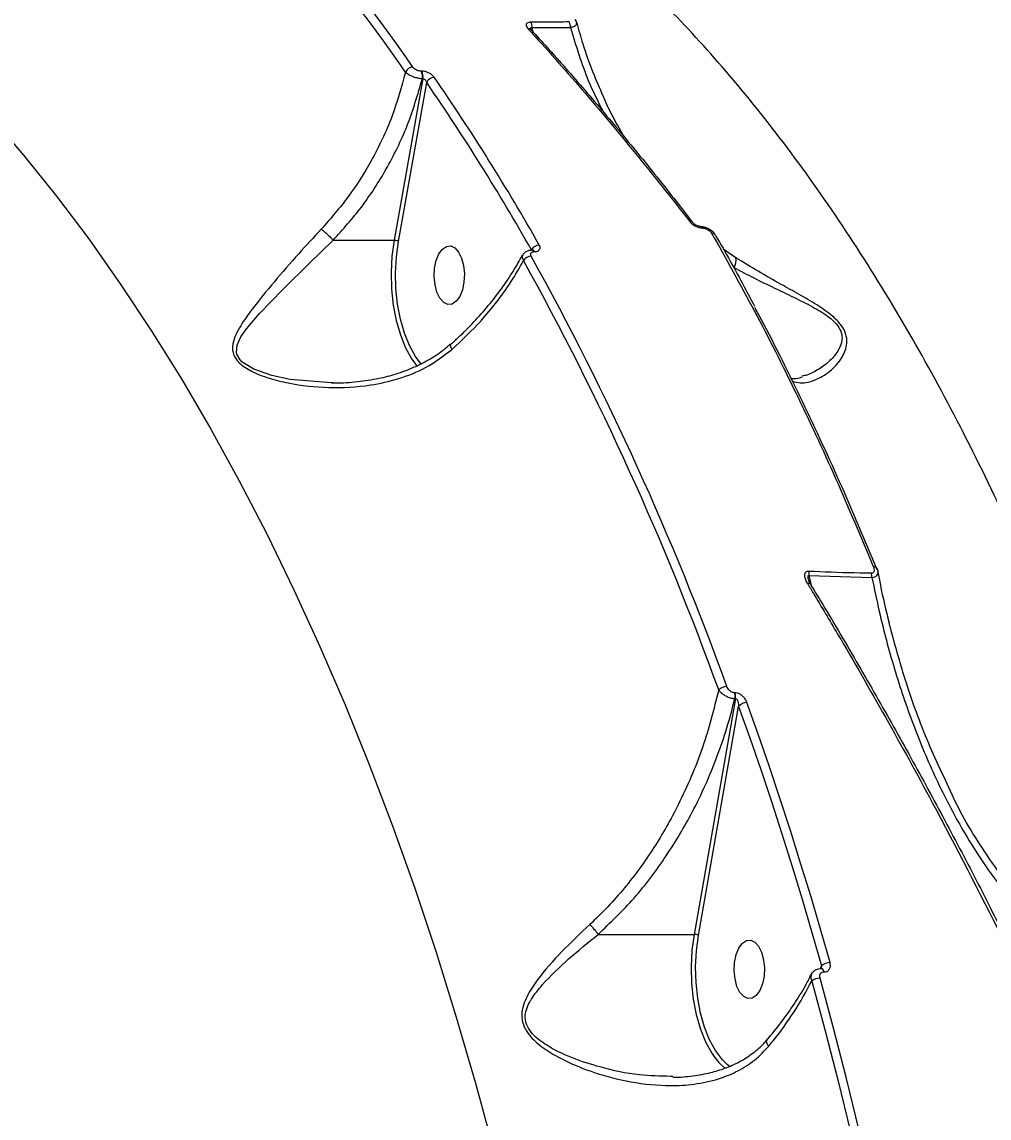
# Model space of a CAD drawing. Header units: millimetres. Extents: x -5517 to 6387, y -5295 to 6147.
# Drawn here: x 2621.5 to 2769.8, y 1674.5 to 1842.6 of the extents above; entities that cross this region are included whole.
import ezdxf

# ---------------------------------------------------------------- set-up
doc = ezdxf.new("R2010")
doc.units = ezdxf.units.MM
for name, color, linetype in [('DIKOM_ОБЪЕКТ', 7, 'Continuous'), ('DIKOM_РАЗМЕР_ЗОНА', 7, 'Continuous'), ('DIKOM_РАЗМЕР_ОБЪЕКТА', 7, 'Continuous')]:
    doc.layers.add(name, color=color, linetype=linetype)
doc.styles.add('style1', font='arial.ttf', dxfattribs={"width": 0.8})
doc.dimstyles.new('1-50', dxfattribs={"dimtxt": 300, "dimasz": 200, "dimexe": 100, "dimexo": 0, "dimgap": 100, "dimtad": 1, "dimtxsty": 'style1', "dimcen": 200, "dimclrd": 7, "dimclre": 7, "dimclrt": 7, "dimadec": 1, "dimazin": 2, "dimtfac": 1, "dimtmove": 0, "dimatfit": 2, "dimfxl": 0, "dimlwd": 25, "dimlwe": 18, "dimarcsym": 0})

# ---------------------------------------------------------------- blocks, each defined once
blk = doc.blocks.new('*D0')
at = {"layer": 'Defpoints', "color": 0, "transparency": 16777216}
for p in [(3079.07, 4135.26), (-4405.35, -2652.69), (-1397.56, -2652.69)]:
    blk.add_point(p, dxfattribs=at)
at = {"layer": 'DIKOM_РАЗМЕР_ОБЪЕКТА', "color": 7, "lineweight": 18, "transparency": 16777216}
for p, q in [((3079.07, 4135.26), (-4505.35, 4135.26)), ((-1397.56, -2652.69), (-4505.35, -2652.69))]:
    blk.add_line(p, q, dxfattribs=at)
at = {"layer": 'DIKOM_РАЗМЕР_ОБЪЕКТА', "color": 7, "lineweight": 25, "transparency": 16777216}
blk.add_line((-4405.35, 3935.26), (-4405.35, -2452.69), dxfattribs=at)
at = {"layer": 'DIKOM_РАЗМЕР_ОБЪЕКТА', "color": 7, "transparency": 16777216}
for points in [[(-4438.68, 3935.26), (-4372.02, 3935.26), (-4405.35, 4135.26)], [(-4438.68, -2452.69), (-4372.02, -2452.69), (-4405.35, -2652.69)]]:
    blk.add_solid(points, dxfattribs=at)
at = {"layer": 'DIKOM_РАЗМЕР_ОБЪЕКТА', "color": 7, "transparency": 16777216, "insert": (-4658.52, 741.29), "char_height": 300, "attachment_point": 5, "rotation": 90, "style": 'style1'}
blk.add_mtext('6800', dxfattribs=at)
blk = doc.blocks.new('*D1')
at = {"layer": 'Defpoints', "color": 0, "transparency": 16777216}
for p in [(2817.72, 6146.72), (-5067.27, -4152.08), (-1897.56, -4152.08)]:
    blk.add_point(p, dxfattribs=at)
at = {"layer": 'DIKOM_РАЗМЕР_ЗОНА', "color": 7, "lineweight": 18, "transparency": 16777216}
for p, q in [((2817.72, 6146.72), (-5167.27, 6146.72)), ((-1897.56, -4152.08), (-5167.27, -4152.08))]:
    blk.add_line(p, q, dxfattribs=at)
at = {"layer": 'DIKOM_РАЗМЕР_ЗОНА', "color": 7, "lineweight": 25, "transparency": 16777216}
blk.add_line((-5067.27, 5946.72), (-5067.27, -3952.08), dxfattribs=at)
at = {"layer": 'DIKOM_РАЗМЕР_ЗОНА', "color": 7, "transparency": 16777216}
for points in [[(-5100.61, 5946.72), (-5033.94, 5946.72), (-5067.27, 6146.72)], [(-5100.61, -3952.08), (-5033.94, -3952.08), (-5067.27, -4152.08)]]:
    blk.add_solid(points, dxfattribs=at)
at = {"layer": 'DIKOM_РАЗМЕР_ЗОНА', "color": 7, "transparency": 16777216, "insert": (-5320.45, 939.42), "char_height": 300, "attachment_point": 5, "rotation": 90, "style": 'style1'}
blk.add_mtext('10200', dxfattribs=at)
blk = doc.blocks.new('*D2')
at = {"layer": 'Defpoints', "color": 0, "transparency": 16777216}
for p in [(4491.49, 3838.97), (-2445.56, 374.31), (4491.49, -4687.8)]:
    blk.add_point(p, dxfattribs=at)
at = {"layer": 'DIKOM_РАЗМЕР_ОБЪЕКТА', "color": 7, "lineweight": 18, "transparency": 16777216}
for p, q in [((4491.49, 3838.97), (4491.49, -4787.8)), ((-2445.56, 374.31), (-2445.56, -4787.8))]:
    blk.add_line(p, q, dxfattribs=at)
at = {"layer": 'DIKOM_РАЗМЕР_ОБЪЕКТА', "color": 7, "lineweight": 25, "transparency": 16777216}
blk.add_line((-2245.56, -4687.8), (4291.49, -4687.8), dxfattribs=at)
at = {"layer": 'DIKOM_РАЗМЕР_ОБЪЕКТА', "color": 7, "transparency": 16777216}
for points in [[(-2245.56, -4654.47), (-2245.56, -4721.14), (-2445.56, -4687.8)], [(4291.49, -4654.47), (4291.49, -4721.14), (4491.49, -4687.8)]]:
    blk.add_solid(points, dxfattribs=at)
at = {"layer": 'DIKOM_РАЗМЕР_ОБЪЕКТА', "color": 7, "transparency": 16777216, "insert": (1022.97, -4434.63), "char_height": 300, "attachment_point": 5, "style": 'style1'}
blk.add_mtext('6900', dxfattribs=at)
blk = doc.blocks.new('*D3')
at = {"layer": 'Defpoints', "color": 0, "transparency": 16777216}
for p in [(6386.85, 4728.17), (-4131.44, -152.69), (6386.85, -5195.35)]:
    blk.add_point(p, dxfattribs=at)
at = {"layer": 'DIKOM_РАЗМЕР_ЗОНА', "color": 7, "lineweight": 18, "transparency": 16777216}
for p, q in [((6386.85, 4728.17), (6386.85, -5295.35)), ((-4131.44, -152.69), (-4131.44, -5295.35))]:
    blk.add_line(p, q, dxfattribs=at)
at = {"layer": 'DIKOM_РАЗМЕР_ЗОНА', "color": 7, "lineweight": 25, "transparency": 16777216}
blk.add_line((-3931.44, -5195.35), (6186.85, -5195.35), dxfattribs=at)
at = {"layer": 'DIKOM_РАЗМЕР_ЗОНА', "color": 7, "transparency": 16777216}
for points in [[(-3931.44, -5162.02), (-3931.44, -5228.69), (-4131.44, -5195.35)], [(6186.85, -5162.02), (6186.85, -5228.69), (6386.85, -5195.35)]]:
    blk.add_solid(points, dxfattribs=at)
at = {"layer": 'DIKOM_РАЗМЕР_ЗОНА', "color": 7, "transparency": 16777216, "insert": (1127.71, -4942.18), "char_height": 300, "attachment_point": 5, "style": 'style1'}
blk.add_mtext('10500', dxfattribs=at)

msp = doc.modelspace()

# ---------------------------------------------------------------- linework, layer by layer
at = {"layer": 'DIKOM_ОБЪЕКТ', "color": 7, "linetype": 'Continuous', "lineweight": 15}
for p, q in [((2699.747, 1841.694), (2705.626, 1841.727)), ((2699.914, 1840.975), (2699.747, 1841.694)), ((2682.985, 1833.883), (2678.577, 1809.081)), ((2682.804, 1835.013), (2682.736, 1835.013)), ((2682.916, 1833.883), (2682.985, 1833.883)), ((2679.249, 1808.918), (2683.577, 1833.271)), ((2669.244, 1809.081), (2678.577, 1809.081)), ((2699.728, 1807.602), (2699.775, 1807.602)), ((2700.076, 1807.34), (2700.123, 1807.34)), ((2730.973, 1806.388), (2729.036, 1807.735)), ((2681.589, 1790.424), (2682.095, 1789.756)), ((2741.157, 1788.253), (2741.074, 1788.233)), ((2742.232, 1757.684), (2751.837, 1757.39)), ((2742.636, 1755.942), (2742.232, 1757.684)), ((2730.842, 1739.718), (2730.753, 1739.718)), ((2730.909, 1738.818), (2724.567, 1702.664)), ((2730.82, 1738.818), (2730.909, 1738.818)), ((2725.239, 1702.502), (2731.4, 1737.623)), ((2709.858, 1702.664), (2724.567, 1702.664)), ((2744.097, 1697.854), (2743.902, 1697.409)), ((2744.036, 1697.441), (2744.064, 1697.441)), ((2744.489, 1696.916), (2744.517, 1696.916)), ((2730.031, 1682.412), (2729.635, 1682.736)), ((2721.31, 1680.881), (2720.968, 1680.897))]:
    msp.add_line(p, q, dxfattribs=at)
at = {"layer": 'DIKOM_ОБЪЕКТ', "color": 7, "linetype": 'Continuous', "lineweight": 15, "flags": 128}
for points in [[(2616.605, 1828.133), (2621.756, 1822.154), (2626.81, 1815.873), (2631.764, 1809.295), (2636.611, 1802.427), (2641.349, 1795.276), (2645.972, 1787.847), (2650.476, 1780.147), (2654.857, 1772.185), (2659.111, 1763.967), (2663.234, 1755.501), (2667.222, 1746.795), (2671.072, 1737.856), (2674.779, 1728.694), (2678.341, 1719.316), (2681.754, 1709.732), (2685.014, 1699.951), (2688.12, 1689.98), (2691.067, 1679.831), (2693.853, 1669.512)], [(2669.003, 1787.233), (2662.658, 1787.76), (2659.833, 1788.363), (2657.099, 1789.308), (2655.262, 1790.454), (2654.971, 1790.757), (2654.493, 1791.615), (2654.432, 1791.878), (2654.524, 1793.011), (2655.1, 1794.276), (2655.956, 1795.52), (2657.94, 1797.84), (2661.541, 1801.561), (2665.628, 1805.599), (2669.241, 1809.081), (2669.242, 1809.082), (2669.242, 1809.082)], [(2678.577, 1809.081), (2678.25, 1806.639), (2678.12, 1804.129), (2678.188, 1801.609), (2678.452, 1799.139), (2678.908, 1796.776), (2679.544, 1794.576), (2680.346, 1792.59), (2681.294, 1790.864), (2681.589, 1790.424)], [(2682.727, 1790.1), (2681.883, 1791.254), (2680.964, 1792.928), (2680.187, 1794.854), (2679.57, 1796.987), (2679.128, 1799.278), (2678.871, 1801.673), (2678.806, 1804.116), (2678.932, 1806.55), (2679.249, 1808.918)], [(2685.037, 1805.979), (2685.444, 1806.986), (2685.982, 1807.729), (2686.605, 1808.148), (2687.264, 1808.209), (2687.905, 1807.907), (2688.476, 1807.266), (2688.932, 1806.339), (2689.234, 1805.201), (2689.359, 1803.943), (2689.296, 1802.668), (2689.051, 1801.479), (2688.643, 1800.472), (2688.106, 1799.729), (2687.482, 1799.31), (2686.824, 1799.249), (2686.182, 1799.551), (2685.611, 1800.192), (2685.156, 1801.119), (2684.854, 1802.257), (2684.729, 1803.515), (2684.791, 1804.79), (2685.037, 1805.979)], [(2741.92, 1756.498), (2742.049, 1756.514), (2742.162, 1756.511), (2742.257, 1756.49), (2742.329, 1756.451), (2742.378, 1756.395), (2742.381, 1756.389)], [(2745.407, 1698.333), (2743.942, 1703.463), (2742.441, 1708.554), (2740.903, 1713.603), (2739.33, 1718.61), (2737.72, 1723.574), (2736.075, 1728.493), (2734.394, 1733.368), (2732.679, 1738.196)], [(2731.4, 1737.623), (2733.111, 1732.806), (2734.787, 1727.943), (2736.429, 1723.035), (2738.035, 1718.083), (2739.605, 1713.088), (2741.139, 1708.051), (2742.636, 1702.973), (2744.097, 1697.854)], [(2724.567, 1702.664), (2724.241, 1700.221), (2724.11, 1697.711), (2724.178, 1695.191), (2724.443, 1692.721), (2724.899, 1690.359), (2725.535, 1688.158), (2726.336, 1686.172), (2727.284, 1684.447), (2727.58, 1684.006)], [(2729.635, 1682.736), (2728.913, 1683.456), (2727.873, 1684.838), (2726.954, 1686.511), (2726.177, 1688.437), (2725.56, 1690.571), (2725.119, 1692.862), (2724.862, 1695.257), (2724.796, 1697.7), (2724.923, 1700.134), (2725.239, 1702.502)], [(2731.027, 1699.561), (2731.435, 1700.568), (2731.972, 1701.311), (2732.596, 1701.73), (2733.254, 1701.791), (2733.896, 1701.489), (2734.467, 1700.848), (2734.922, 1699.921), (2735.224, 1698.783), (2735.349, 1697.525), (2735.287, 1696.25), (2735.041, 1695.061), (2734.634, 1694.054), (2734.096, 1693.311), (2733.473, 1692.892), (2732.814, 1692.831), (2732.173, 1693.133), (2731.602, 1693.774), (2731.146, 1694.701), (2730.844, 1695.839), (2730.719, 1697.097), (2730.782, 1698.372), (2731.027, 1699.561)], [(2758.04, 1632.766), (2756.565, 1640.898), (2755.004, 1648.971), (2753.358, 1656.979), (2751.627, 1664.92), (2749.813, 1672.79), (2747.917, 1680.586), (2745.938, 1688.306), (2743.878, 1695.944)], [(2742.603, 1695.506), (2744.658, 1687.884), (2746.632, 1680.182), (2748.525, 1672.403), (2750.335, 1664.55), (2752.061, 1656.626), (2753.704, 1648.636), (2755.261, 1640.581), (2756.733, 1632.467)], [(2727.58, 1684.006), (2728.357, 1683.022), (2729.332, 1682.084)]]:
    msp.add_lwpolyline(points, dxfattribs=at)
at = {"layer": 'DIKOM_ОБЪЕКТ', "color": 7, "linetype": 'Continuous', "lineweight": 15}
for centre, radius, start, end in [((2478.535, 1696.418), 244.73, 34.45503, 49.01551), ((2479.228, 1696.86), 245.268, 34.45493, 49.0156), ((2698.227, 1841.771), 1.522, 357.12368, 30.00071), ((2704.086, 1841.778), 1.541, 358.10648, 30.64413), ((2699.223, 1840.995), 0.516, 43.27272, 100.23709), ((2681.528, 1834.294), 1.33, 92.50461, 154.03887), ((2681.337, 1834.21), 1.613, 348.2914, 29.86512), ((2681.405, 1834.21), 1.613, 348.29689, 29.86551), ((2684.795, 1832.748), 1.326, 92.31589, 156.76484), ((2401.912, 1639.203), 343.463, 29.50381, 34.56679), ((2401.426, 1638.869), 342.638, 29.50375, 34.56684), ((2724.018, 1811.484), 0.478, 42.41123, 105.03644), ((2725.481, 1810.859), 0.369, 17.28047, 79.97329), ((2727.324, 1809.607), 0.585, 34.73935, 97.12389), ((2678.592, 1807.679), 1.403, 62.08884, 90.62924), ((2700.876, 1806.94), 1.413, 91.61682, 151.60737), ((2699.641, 1805.225), 1.436, 91.8129, 148.38323), ((2301.946, 1586.138), 454.704, 19.86969, 29.01122), ((2699.678, 1807.175), 0.43, 22.51563, 82.54125), ((2699.729, 1807.178), 0.425, 22.31333, 84.37678), ((2301.653, 1585.945), 453.693, 19.86957, 29.01126), ((2728.79, 1806.039), 2.21, 329.12523, 9.08621), ((2740.469, 1757.784), 1.766, 356.75777, 17.71909), ((2750.046, 1757.447), 1.792, 358.17216, 18.83052), ((2752.153, 1758.445), 0.546, 33.13197, 99.19165), ((2752.327, 1758.628), 0.306, 5.34947, 22.26245), ((2729.599, 1738.931), 1.752, 90.60696, 136.09702), ((2729.039, 1739.138), 1.81, 349.8298, 18.68899), ((2729.127, 1739.138), 1.811, 349.82774, 18.67596), ((2732.685, 1736.47), 1.726, 90.19545, 138.10675), ((2724.583, 1701.246), 1.418, 62.40664, 90.62783), ((2743.893, 1696.861), 0.598, 5.32746, 75.84779), ((2743.928, 1696.865), 0.591, 5.04371, 77.43151), ((2745.396, 1696.331), 2.002, 89.69918, 130.45874), ((2743.881, 1693.86), 2.084, 90.08818, 127.84515)]:
    msp.add_arc(centre, radius, start, end, dxfattribs=at)
for points, knots in [([(2667.608, 1902.217), (2668.69, 1902.722), (2672.008, 1904.272), (2678.254, 1905.795), (2686.252, 1906.883), (2694.94, 1906.948), (2704.273, 1906.019), (2714.25, 1904.053), (2724.875, 1901.032), (2736.138, 1896.917), (2748.075, 1891.659), (2760.521, 1885.304), (2773.17, 1878.013), (2785.896, 1869.91), (2798.625, 1861.096), (2811.71, 1851.338), (2825.115, 1840.631), (2838.797, 1828.989), (2852.371, 1816.743), (2865.786, 1803.969), (2879, 1790.747), (2892.303, 1776.791), (2905.65, 1762.107), (2919.015, 1746.768), (2927.788, 1736.115), (2932.173, 1730.791)], [0, 0, 0, 0, 0.0209175, 0.0641762, 0.1074675, 0.1507256, 0.1952322, 0.2397748, 0.2842812, 0.3303974, 0.3765138, 0.4232924, 0.4700712, 0.5140067, 0.5579765, 0.6019125, 0.6471286, 0.6923815, 0.7375984, 0.7807392, 0.8239114, 0.8670525, 0.9113572, 0.9556953, 1, 1, 1, 1]), ([(2799.78, 1689.794), (2798.219, 1695.348), (2795.096, 1706.455), (2789.871, 1722.543), (2784.253, 1738.169), (2778.001, 1753.774), (2771.104, 1769.203), (2763.531, 1784.315), (2755.451, 1798.699), (2746.866, 1812.265), (2737.79, 1824.941), (2728.516, 1836.322), (2719.094, 1846.43), (2709.572, 1855.307), (2699.692, 1863.238), (2689.452, 1870.029), (2681.546, 1874.58), (2677.039, 1876.455), (2676.117, 1876.838)], [0, 0, 0, 0, 0.0603272, 0.1206541, 0.1815816, 0.2425093, 0.3098632, 0.377269, 0.4446223, 0.513961, 0.5833571, 0.6526948, 0.7179298, 0.7832138, 0.8484481, 0.9155648, 0.9827362, 1, 1, 1, 1]), ([(2699.545, 1842.532), (2699.428, 1842.525), (2699.193, 1842.512), (2698.952, 1842.393), (2698.827, 1842.214), (2698.827, 1841.978), (2698.938, 1841.732), (2699.075, 1841.569), (2699.131, 1841.503)], [0, 0, 0, 0, 0.1643258, 0.329158, 0.4897372, 0.6616078, 0.8613911, 1, 1, 1, 1]), ([(2705.412, 1842.564), (2704.826, 1842.555), (2702.87, 1842.528), (2700.915, 1842.53), (2699.545, 1842.532)], [0, 0, 0, 0, 0.2996303, 1, 1, 1, 1]), ([(2705.626, 1841.727), (2705.801, 1841.768), (2706.15, 1841.85), (2706.471, 1842.05), (2706.611, 1842.242), (2706.561, 1842.359), (2706.545, 1842.399)], [0, 0, 0, 0, 0.2859483, 0.5720789, 0.8561739, 1, 1, 1, 1]), ([(2706.288, 1842.917), (2706.364, 1842.826), (2706.49, 1842.676), (2706.532, 1842.48), (2706.548, 1842.402)], [0, 0, 0, 0, 0.6028, 1, 1, 1, 1]), ([(2706.583, 1842.41), (2706.879, 1841.344), (2707.591, 1838.776), (2708.925, 1835.033), (2710.069, 1832.429), (2710.596, 1831.23)], [0, 0, 0, 0, 0.2770811, 0.6674204, 1, 1, 1, 1]), ([(2699.131, 1841.503), (2699.477, 1841.123), (2701.205, 1839.226), (2705.691, 1834.203), (2712.553, 1826.182), (2719.069, 1818.152), (2722.831, 1813.313), (2723.894, 1811.945)], [0, 0, 0, 0, 0.0413725, 0.2068707, 0.5381503, 0.8694306, 1, 1, 1, 1]), ([(2699.542, 1841.387), (2699.542, 1841.389), (2699.521, 1841.453), (2699.514, 1841.544), (2699.523, 1841.639), (2699.544, 1841.69), (2699.576, 1841.721), (2699.624, 1841.733), (2699.683, 1841.724), (2699.725, 1841.705), (2699.747, 1841.694)], [0, 0, 0, 0, 0.0101723, 0.322435, 0.4670869, 0.5592254, 0.6668819, 0.7684241, 0.8781319, 1, 1, 1, 1]), ([(2699.527, 1841.436), (2699.526, 1841.438), (2699.522, 1841.446), (2699.542, 1841.409), (2699.583, 1841.368), (2699.595, 1841.356)], [0, 0, 0, 0, 0.2092774, 0.768631, 1, 1, 1, 1]), ([(2699.587, 1841.337), (2701.221, 1839.541), (2704.849, 1835.551), (2710.43, 1829.083), (2716.327, 1821.979), (2720.971, 1816.208), (2723.633, 1812.733), (2724.363, 1811.78)], [0, 0, 0, 0, 0.1953883, 0.4340119, 0.6722308, 0.9101664, 1, 1, 1, 1]), ([(2705.626, 1841.727), (2706.456, 1838.933), (2707.787, 1834.455), (2709.839, 1830.36), (2710.61, 1828.82)], [0, 0, 0, 0, 0.624034, 1, 1, 1, 1]), ([(2682.736, 1835.013), (2682.639, 1835.019), (2682.446, 1835.032), (2682.132, 1835.13), (2681.842, 1835.276), (2681.61, 1835.448), (2681.513, 1835.569), (2681.47, 1835.623)], [0, 0, 0, 0, 0.2039789, 0.4079958, 0.6135129, 0.8265199, 1, 1, 1, 1]), ([(2680.332, 1834.876), (2679.698, 1832.575), (2678.412, 1827.907), (2675.344, 1821.509), (2671.702, 1815.69), (2668.86, 1812.443), (2667.423, 1810.8)], [0, 0, 0, 0, 0.2625658, 0.5326649, 0.7636481, 1, 1, 1, 1]), ([(2669.244, 1809.081), (2670.731, 1810.746), (2673.739, 1814.114), (2677.555, 1820.063), (2680.829, 1826.681), (2682.214, 1831.46), (2682.916, 1833.883)], [0, 0, 0, 0, 0.2328889, 0.4712979, 0.7319731, 1, 1, 1, 1]), ([(2680.332, 1834.876), (2680.425, 1834.794), (2680.634, 1834.61), (2681.116, 1834.339), (2681.71, 1834.103), (2682.342, 1833.934), (2682.725, 1833.9), (2682.916, 1833.883)], [0, 0, 0, 0, 0.1700546, 0.380809, 0.5866934, 0.7931248, 1, 1, 1, 1]), ([(2684.742, 1834.073), (2684.675, 1834.156), (2684.526, 1834.344), (2684.167, 1834.61), (2683.721, 1834.833), (2683.243, 1834.984), (2682.95, 1835.003), (2682.804, 1835.013)], [0, 0, 0, 0, 0.1741861, 0.3895888, 0.5958017, 0.7978716, 1, 1, 1, 1]), ([(2682.985, 1833.883), (2683.025, 1833.878), (2683.073, 1833.873), (2683.173, 1833.834), (2683.287, 1833.761), (2683.42, 1833.614), (2683.521, 1833.444), (2683.56, 1833.325), (2683.577, 1833.271)], [0, 0, 0, 0, 0.1445391, 0.1754794, 0.3625577, 0.5710329, 0.8046459, 1, 1, 1, 1]), ([(2713.913, 1824.846), (2713.201, 1826.061), (2711.981, 1828.143), (2710.995, 1830.378), (2710.585, 1831.309)], [0, 0, 0, 0, 0.5838094, 1, 1, 1, 1]), ([(2723.894, 1811.945), (2724.013, 1811.814), (2724.251, 1811.554), (2724.773, 1811.237), (2725.325, 1811.021), (2725.675, 1810.985), (2725.834, 1810.969)], [0, 0, 0, 0, 0.259164, 0.5177029, 0.7811972, 1, 1, 1, 1]), ([(2724.371, 1811.807), (2724.374, 1811.803), (2724.392, 1811.775), (2724.489, 1811.674), (2724.672, 1811.53), (2724.93, 1811.382), (2725.201, 1811.279), (2725.419, 1811.23), (2725.511, 1811.226), (2725.546, 1811.224)], [0, 0, 0, 0, 0.0226831, 0.1720005, 0.3437013, 0.5530788, 0.748413, 0.903222, 1, 1, 1, 1]), ([(2667.423, 1810.8), (2666.254, 1809.536), (2663.709, 1806.78), (2660.124, 1802.647), (2657.141, 1799.022), (2655.259, 1796.378), (2654.29, 1794.609), (2653.818, 1793.263), (2653.781, 1791.913), (2654.261, 1790.927), (2655.193, 1789.909), (2656.799, 1788.877), (2659.419, 1787.888), (2663.373, 1786.908), (2668.619, 1786.342), (2674.338, 1786.654), (2679.32, 1787.791), (2683.635, 1789.466), (2686.15, 1791.362), (2687.458, 1792.347)], [0, 0, 0, 0, 0.0790196, 0.1721798, 0.2680592, 0.3287297, 0.3610584, 0.3939, 0.4223318, 0.4513191, 0.4599431, 0.4989925, 0.5446052, 0.5914355, 0.68762, 0.78658, 0.8546765, 0.9244448, 1, 1, 1, 1]), ([(2667.423, 1810.8), (2667.47, 1810.763), (2667.609, 1810.656), (2667.917, 1810.399), (2668.355, 1810.003), (2668.846, 1809.521), (2669.11, 1809.228), (2669.242, 1809.082)], [0, 0, 0, 0, 0.0873322, 0.253614, 0.5024216, 0.7512057, 1, 1, 1, 1]), ([(2725.551, 1811.212), (2725.744, 1811.196), (2726.19, 1811.16), (2726.889, 1810.851), (2727.484, 1810.437), (2727.701, 1810.065), (2727.78, 1809.928)], [0, 0, 0, 0, 0.2163335, 0.5002336, 0.8159176, 1, 1, 1, 1]), ([(2725.834, 1810.969), (2725.877, 1810.966), (2726.048, 1810.955), (2726.371, 1810.871), (2726.746, 1810.688), (2727.063, 1810.452), (2727.189, 1810.276), (2727.252, 1810.187)], [0, 0, 0, 0, 0.0798517, 0.3181501, 0.5556084, 0.7774015, 1, 1, 1, 1]), ([(2727.252, 1810.187), (2729.467, 1806.229), (2733.897, 1798.311), (2740.222, 1785.728), (2746.323, 1772.681), (2750.151, 1763.55), (2752.066, 1758.984)], [0, 0, 0, 0, 0.2491221, 0.4982428, 0.7491217, 1, 1, 1, 1]), ([(2669.242, 1809.082), (2669.242, 1809.082), (2669.243, 1809.082), (2669.244, 1809.081), (2669.244, 1809.081), (2669.244, 1809.081)], [0, 0, 0, 0, 0.3651912, 0.8830068, 1, 1, 1, 1]), ([(2700.123, 1807.34), (2700.215, 1807.345), (2700.446, 1807.357), (2700.739, 1807.479), (2700.936, 1807.708), (2700.986, 1808.012), (2700.886, 1808.239), (2700.836, 1808.353)], [0, 0, 0, 0, 0.140758, 0.3552711, 0.5700402, 0.7849313, 1, 1, 1, 1]), ([(2727.804, 1809.94), (2727.836, 1809.884), (2729.359, 1807.296), (2731.369, 1803.657), (2733.297, 1799.981), (2733.812, 1798.999)], [0, 0, 0, 0, 0.015893, 0.7370079, 1, 1, 1, 1]), ([(2687.204, 1793.104), (2687.614, 1793.461), (2688.891, 1794.573), (2690.849, 1796.565), (2693.069, 1799.057), (2695.069, 1801.64), (2696.838, 1804.24), (2697.802, 1805.982), (2698.273, 1806.834)], [0, 0, 0, 0, 0.0863158, 0.2685885, 0.4523084, 0.6371279, 0.8225937, 1, 1, 1, 1]), ([(2698.315, 1806.806), (2698.312, 1806.803), (2698.224, 1806.705), (2698.226, 1806.417), (2698.354, 1806.124), (2698.418, 1805.978)], [0, 0, 0, 0, 0.0191949, 0.5093826, 1, 1, 1, 1]), ([(2698.346, 1806.82), (2698.407, 1806.934), (2698.547, 1807.197), (2698.949, 1807.452), (2699.359, 1807.597), (2699.633, 1807.585), (2699.733, 1807.58)], [0, 0, 0, 0, 0.2287366, 0.5240118, 0.8249791, 1, 1, 1, 1]), ([(2699.596, 1806.661), (2699.563, 1806.737), (2699.496, 1806.889), (2699.53, 1807.093), (2699.661, 1807.246), (2699.858, 1807.328), (2700.013, 1807.336), (2700.076, 1807.34)], [0, 0, 0, 0, 0.2142876, 0.4284782, 0.6429306, 0.8577366, 1, 1, 1, 1]), ([(2699.772, 1807.603), (2699.796, 1807.604), (2699.852, 1807.605), (2699.852, 1807.607), (2699.852, 1807.608)], [0, 0, 0, 0, 0.4407923, 1, 1, 1, 1]), ([(2687.458, 1792.347), (2688.996, 1793.794), (2691.5, 1796.15), (2694.417, 1799.692), (2696.628, 1802.775), (2697.814, 1804.898), (2698.418, 1805.978)], [0, 0, 0, 0, 0.3422193, 0.5572682, 0.7746033, 1, 1, 1, 1]), ([(2739.619, 1787.476), (2740.026, 1787.368), (2741.225, 1787.05), (2743.182, 1787.599), (2745.426, 1788.882), (2746.987, 1790.561), (2747.766, 1792.149), (2748.05, 1793.33), (2747.936, 1794.668), (2747.165, 1796.122), (2745.633, 1797.671), (2743.363, 1799.229), (2740.654, 1800.801), (2737.615, 1802.487), (2734.317, 1804.33), (2732.093, 1805.699), (2730.973, 1806.388)], [0, 0, 0, 0, 0.0612791, 0.1804064, 0.3027144, 0.427502, 0.4720047, 0.5170679, 0.5665487, 0.607275, 0.6480579, 0.708369, 0.7699338, 0.8328561, 0.9158428, 1, 1, 1, 1]), ([(2730.688, 1804.904), (2731.691, 1804.374), (2733.696, 1803.313), (2736.774, 1801.814), (2739.804, 1800.382), (2742.628, 1798.967), (2744.938, 1797.605), (2746.439, 1796.276), (2747.209, 1795.015), (2747.315, 1793.633), (2746.683, 1792.088), (2745.448, 1790.556), (2743.727, 1789.307), (2742.259, 1788.491), (2741.392, 1788.304), (2741.157, 1788.253)], [0, 0, 0, 0, 0.0930431, 0.1860755, 0.2678094, 0.3493119, 0.422568, 0.4655713, 0.5084629, 0.563494, 0.6368208, 0.7441695, 0.8521347, 0.9599534, 1, 1, 1, 1]), ([(2752.629, 1758.572), (2750.733, 1763.102), (2746.941, 1772.162), (2740.851, 1785.131), (2736.488, 1794.012), (2734.069, 1798.402), (2733.861, 1798.78)], [0, 0, 0, 0, 0.3224044, 0.644809, 0.969488, 1, 1, 1, 1]), ([(2669.006, 1787.247), (2669.176, 1787.24), (2670.504, 1787.186), (2672.938, 1787.376), (2676.076, 1787.835), (2678.956, 1788.57), (2681.577, 1789.545), (2684.047, 1790.825), (2685.918, 1792.026), (2686.874, 1792.894), (2687.161, 1793.155)], [0, 0, 0, 0, 0.0258655, 0.2024564, 0.3716267, 0.5109686, 0.6584589, 0.8023915, 0.9405382, 1, 1, 1, 1]), ([(2687.244, 1793.066), (2687.221, 1793.033), (2687.172, 1792.959), (2687.264, 1792.702), (2687.381, 1792.476), (2687.442, 1792.373), (2687.458, 1792.347)], [0, 0, 0, 0, 0.3250438, 0.7217298, 0.9289535, 1, 1, 1, 1]), ([(2669.212, 1787.242), (2669.156, 1787.234), (2669.086, 1787.224), (2669.017, 1787.231), (2669.003, 1787.233)], [0, 0, 0, 0, 0.8075097, 1, 1, 1, 1]), ([(2739.399, 1787.911), (2739.485, 1787.899), (2739.944, 1787.836), (2740.517, 1787.909), (2741.028, 1788.115), (2741.158, 1788.168)], [0, 0, 0, 0, 0.14688, 0.7822784, 1, 1, 1, 1]), ([(2742.151, 1758.321), (2742.058, 1758.318), (2741.873, 1758.311), (2741.67, 1758.19), (2741.526, 1757.977), (2741.477, 1757.601), (2741.603, 1757.076), (2741.816, 1756.687), (2741.92, 1756.498)], [0, 0, 0, 0, 0.1098627, 0.220051, 0.3257352, 0.4925322, 0.7537308, 1, 1, 1, 1]), ([(2751.742, 1758.025), (2751.156, 1758.035), (2748.227, 1758.086), (2745.03, 1758.191), (2742.419, 1758.309), (2742.151, 1758.321)], [0, 0, 0, 0, 0.1831743, 0.9158769, 1, 1, 1, 1]), ([(2752.066, 1758.984), (2752.112, 1758.848), (2752.193, 1758.609), (2752.175, 1758.316), (2752.076, 1758.137), (2751.931, 1758.039), (2751.805, 1758.03), (2751.742, 1758.025)], [0, 0, 0, 0, 0.3195986, 0.56185, 0.7279158, 0.864067, 1, 1, 1, 1]), ([(2751.837, 1757.39), (2751.997, 1757.42), (2752.317, 1757.481), (2752.628, 1757.697), (2752.788, 1757.958), (2752.759, 1758.155), (2752.745, 1758.245)], [0, 0, 0, 0, 0.2566389, 0.5131612, 0.7749601, 1, 1, 1, 1]), ([(2752.584, 1758.734), (2752.646, 1758.619), (2752.729, 1758.466), (2752.742, 1758.296), (2752.746, 1758.253)], [0, 0, 0, 0, 0.7474741, 1, 1, 1, 1]), ([(2752.748, 1758.246), (2752.868, 1757.573), (2753.339, 1754.936), (2753.981, 1752.347), (2754.46, 1750.418)], [0, 0, 0, 0, 0.2550078, 1, 1, 1, 1]), ([(2741.92, 1756.498), (2742.232, 1755.982), (2743.792, 1753.402), (2747.823, 1746.628), (2753.933, 1735.996), (2762.418, 1720.597), (2768.265, 1709.14), (2771.81, 1702.193)], [0, 0, 0, 0, 0.0299899, 0.1499531, 0.3900712, 0.6301907, 1, 1, 1, 1]), ([(2742.134, 1756.951), (2742.109, 1757.047), (2742.06, 1757.239), (2742.038, 1757.478), (2742.057, 1757.63), (2742.09, 1757.689), (2742.115, 1757.706), (2742.143, 1757.714), (2742.18, 1757.712), (2742.212, 1757.694), (2742.232, 1757.684)], [0, 0, 0, 0, 0.3048575, 0.6111174, 0.758527, 0.8095759, 0.8611487, 0.8755174, 0.9261726, 1, 1, 1, 1]), ([(2742.123, 1756.968), (2742.128, 1756.947), (2742.146, 1756.866), (2742.222, 1756.664), (2742.332, 1756.488), (2742.387, 1756.399)], [0, 0, 0, 0, 0.1495728, 0.5686239, 1, 1, 1, 1]), ([(2742.368, 1756.381), (2742.89, 1755.529), (2745.272, 1751.643), (2749.429, 1744.557), (2754.822, 1735.138), (2760.103, 1725.579), (2765.275, 1715.884), (2769.332, 1708.078), (2771.631, 1703.455), (2772.275, 1702.158)], [0, 0, 0, 0, 0.0499455, 0.227744, 0.4046435, 0.5808097, 0.7564366, 0.9317147, 1, 1, 1, 1]), ([(2751.837, 1757.39), (2752.195, 1755.65), (2753.167, 1750.927), (2755.198, 1743.346), (2758.084, 1734.749), (2761.571, 1726.453), (2765.084, 1719.692), (2768.538, 1714.096), (2771.783, 1709.556), (2775.589, 1705.149), (2778.968, 1701.988), (2781.108, 1700.411), (2781.732, 1699.95)], [0, 0, 0, 0, 0.078334, 0.2125918, 0.347266, 0.4817928, 0.615849, 0.6916662, 0.7820714, 0.8726182, 0.9628123, 1, 1, 1, 1]), ([(2764.154, 1724.042), (2762.736, 1727.036), (2759.855, 1733.12), (2756.737, 1742.017), (2755.143, 1747.899), (2754.457, 1750.429)], [0, 0, 0, 0, 0.3556397, 0.722792, 1, 1, 1, 1]), ([(2728.337, 1740.147), (2727.591, 1737.182), (2726.465, 1732.701), (2724.18, 1726.859), (2721.799, 1721.683), (2718.498, 1715.866), (2714.741, 1710.699), (2711.362, 1706.834), (2709.503, 1705.056), (2708.574, 1704.167)], [0, 0, 0, 0, 0.222715, 0.3367337, 0.4507479, 0.6310042, 0.813277, 0.9066458, 1, 1, 1, 1]), ([(2728.337, 1740.147), (2728.354, 1740.121), (2728.476, 1739.947), (2728.771, 1739.645), (2729.27, 1739.296), (2729.791, 1739.042), (2730.323, 1738.867), (2730.653, 1738.835), (2730.82, 1738.818)], [0, 0, 0, 0, 0.039125, 0.2683083, 0.4663723, 0.6436421, 0.8199221, 1, 1, 1, 1]), ([(2730.753, 1739.718), (2730.669, 1739.726), (2730.502, 1739.742), (2730.241, 1739.864), (2729.993, 1740.05), (2729.764, 1740.309), (2729.638, 1740.533), (2729.588, 1740.664), (2729.581, 1740.684)], [0, 0, 0, 0, 0.1673031, 0.3344444, 0.509114, 0.713059, 0.9577205, 1, 1, 1, 1]), ([(2732.679, 1738.196), (2732.668, 1738.225), (2732.59, 1738.431), (2732.39, 1738.787), (2732.024, 1739.198), (2731.634, 1739.488), (2731.229, 1739.68), (2730.971, 1739.705), (2730.842, 1739.718)], [0, 0, 0, 0, 0.0392415, 0.2872413, 0.4951898, 0.6710183, 0.8353285, 1, 1, 1, 1]), ([(2709.855, 1702.665), (2711.742, 1704.472), (2715.564, 1708.133), (2720.346, 1714.541), (2723.869, 1720.451), (2726.359, 1725.579), (2728.132, 1729.894), (2729.657, 1734.312), (2730.433, 1737.316), (2730.82, 1738.818)], [0, 0, 0, 0, 0.1852063, 0.3752218, 0.5580264, 0.6672717, 0.7765205, 0.8882599, 1, 1, 1, 1]), ([(2730.909, 1738.818), (2730.931, 1738.815), (2730.975, 1738.81), (2731.064, 1738.752), (2731.165, 1738.621), (2731.267, 1738.393), (2731.353, 1738.074), (2731.389, 1737.806), (2731.398, 1737.645), (2731.4, 1737.623)], [0, 0, 0, 0, 0.0552826, 0.109831, 0.2437095, 0.4175864, 0.6518099, 0.9518612, 1, 1, 1, 1]), ([(2782.109, 1700.968), (2781.138, 1701.721), (2778.204, 1703.997), (2773.845, 1708.634), (2768.882, 1715.522), (2765.652, 1720.721), (2764.2, 1723.939), (2764.154, 1724.042)], [0, 0, 0, 0, 0.1289563, 0.3896968, 0.6508494, 0.9888204, 1, 1, 1, 1]), ([(2708.574, 1704.167), (2707.123, 1702.796), (2704.181, 1700.017), (2700.965, 1696.381), (2699.118, 1693.601), (2698.357, 1691.805), (2698.078, 1690.35), (2698.303, 1688.825), (2699.232, 1687.158), (2700.446, 1686.02), (2702.516, 1684.478), (2705.415, 1682.911), (2710.16, 1681.095), (2715.673, 1679.765), (2721.028, 1679.347), (2725.582, 1679.766), (2729.001, 1680.648), (2731.987, 1682.04), (2734.276, 1683.64), (2735.494, 1684.957), (2736.005, 1685.509)], [0, 0, 0, 0, 0.0952091, 0.1929566, 0.2448003, 0.2710692, 0.2981701, 0.32429, 0.3503876, 0.3910754, 0.4019414, 0.4719624, 0.5438086, 0.6393953, 0.7378509, 0.7988541, 0.861363, 0.9113737, 0.9628367, 1, 1, 1, 1]), ([(2708.574, 1704.167), (2708.623, 1704.12), (2708.783, 1703.965), (2709.099, 1703.63), (2709.508, 1703.151), (2709.74, 1702.827), (2709.855, 1702.665)], [0, 0, 0, 0, 0.107458, 0.3494735, 0.6747311, 1, 1, 1, 1]), ([(2720.968, 1680.897), (2719.376, 1680.924), (2715.753, 1680.987), (2710.687, 1682.113), (2705.883, 1683.622), (2702.978, 1685.017), (2700.885, 1686.391), (2699.69, 1687.376), (2698.778, 1688.878), (2698.619, 1690.209), (2698.925, 1691.425), (2699.335, 1692.235), (2700.071, 1693.45), (2701.85, 1695.638), (2705.239, 1698.923), (2708.318, 1701.417), (2709.858, 1702.664)], [0, 0, 0, 0, 0.1084069, 0.2467388, 0.3466594, 0.4462008, 0.4610774, 0.5155047, 0.54918, 0.5827232, 0.6148767, 0.6472382, 0.6541118, 0.7260617, 0.8629793, 1, 1, 1, 1]), ([(2709.858, 1702.664), (2709.858, 1702.664), (2709.857, 1702.664), (2709.856, 1702.664), (2709.855, 1702.665), (2709.855, 1702.665)], [0, 0, 0, 0, 0.412963, 0.7816393, 1, 1, 1, 1]), ([(2744.097, 1697.854), (2744.094, 1697.764), (2744.088, 1697.6), (2744.03, 1697.452), (2744.005, 1697.385)], [0, 0, 0, 0, 0.5532728, 1, 1, 1, 1]), ([(2744.517, 1696.916), (2744.581, 1696.92), (2744.789, 1696.93), (2745.107, 1697.067), (2745.377, 1697.385), (2745.501, 1697.829), (2745.438, 1698.165), (2745.407, 1698.333)], [0, 0, 0, 0, 0.0931476, 0.3039022, 0.5302337, 0.7652013, 1, 1, 1, 1]), ([(2735.744, 1686.471), (2736.485, 1687.366), (2737.976, 1689.167), (2739.924, 1691.957), (2741.47, 1694.43), (2742.247, 1695.97), (2742.542, 1696.557)], [0, 0, 0, 0, 0.2735432, 0.5505804, 0.8288018, 1, 1, 1, 1]), ([(2742.572, 1696.545), (2742.519, 1696.392), (2742.412, 1696.082), (2742.539, 1695.7), (2742.603, 1695.506)], [0, 0, 0, 0, 0.4929957, 1, 1, 1, 1]), ([(2742.59, 1696.544), (2742.606, 1696.59), (2742.687, 1696.826), (2743.044, 1697.152), (2743.543, 1697.419), (2743.9, 1697.417), (2744.039, 1697.417)], [0, 0, 0, 0, 0.0805683, 0.4166453, 0.7743777, 1, 1, 1, 1]), ([(2743.878, 1695.944), (2743.857, 1696.059), (2743.816, 1696.288), (2743.901, 1696.592), (2744.085, 1696.812), (2744.303, 1696.907), (2744.446, 1696.914), (2744.489, 1696.916)], [0, 0, 0, 0, 0.2336578, 0.46732, 0.6955191, 0.9087209, 1, 1, 1, 1]), ([(2736.005, 1685.509), (2736.229, 1685.782), (2737.638, 1687.498), (2740.056, 1690.808), (2741.743, 1693.919), (2742.603, 1695.506)], [0, 0, 0, 0, 0.0849838, 0.5334673, 1, 1, 1, 1]), ([(2721.301, 1680.782), (2721.358, 1680.78), (2722.403, 1680.747), (2724.362, 1680.955), (2726.987, 1681.408), (2729.356, 1682.123), (2731.48, 1683.064), (2733.414, 1684.287), (2734.834, 1685.433), (2735.511, 1686.255), (2735.716, 1686.503)], [0, 0, 0, 0, 0.0102621, 0.1881849, 0.3587964, 0.5021396, 0.6529504, 0.7995477, 0.9394647, 1, 1, 1, 1]), ([(2736.005, 1685.509), (2735.991, 1685.529), (2735.878, 1685.69), (2735.72, 1685.986), (2735.642, 1686.309), (2735.726, 1686.418), (2735.763, 1686.465)], [0, 0, 0, 0, 0.0464845, 0.3750557, 0.7286623, 1, 1, 1, 1])]:
    msp.add_open_spline(points, degree=3, knots=knots, dxfattribs=at)

# ---------------------------------------------------------------- dimensions: what is measured, and where the dimension line sits
at = {"layer": 'DIKOM_РАЗМЕР_ЗОНА'}
dim = msp.add_linear_dim(base=(-5067.273, -4152.084), p1=(2817.721, 6146.719), p2=(-1897.558, -4152.084), angle=90, text='10200', dimstyle='1-50', dxfattribs=at)
dim.commit()
dim.dimension.update_dxf_attribs({"geometry": '*D1', "text_midpoint": (-5067.273, 939.42), "dimtype": 160})
dim = msp.add_linear_dim(base=(6386.855, -5195.352), p1=(-4131.439, -152.689), p2=(6386.855, 4728.173), text='10500', dimstyle='1-50', dxfattribs=at)
dim.commit()
dim.dimension.update_dxf_attribs({"geometry": '*D3', "text_midpoint": (1127.708, -5195.352), "dimtype": 160})
at = {"layer": 'DIKOM_РАЗМЕР_ОБЪЕКТА'}
dim = msp.add_linear_dim(base=(-4405.349, -2652.689), p1=(3079.071, 4135.263), p2=(-1397.558, -2652.689), angle=90, text='6800', dimstyle='1-50', dxfattribs=at)
dim.commit()
dim.dimension.update_dxf_attribs({"geometry": '*D0', "text_midpoint": (-4405.349, 741.287), "dimtype": 160})
dim = msp.add_linear_dim(base=(4491.49, -4687.804), p1=(-2445.558, 374.311), p2=(4491.49, 3838.967), text='6900', dimstyle='1-50', dxfattribs=at)
dim.commit()
dim.dimension.update_dxf_attribs({"geometry": '*D2', "text_midpoint": (1022.966, -4687.804), "dimtype": 160})

doc.saveas('drawing.dxf')
